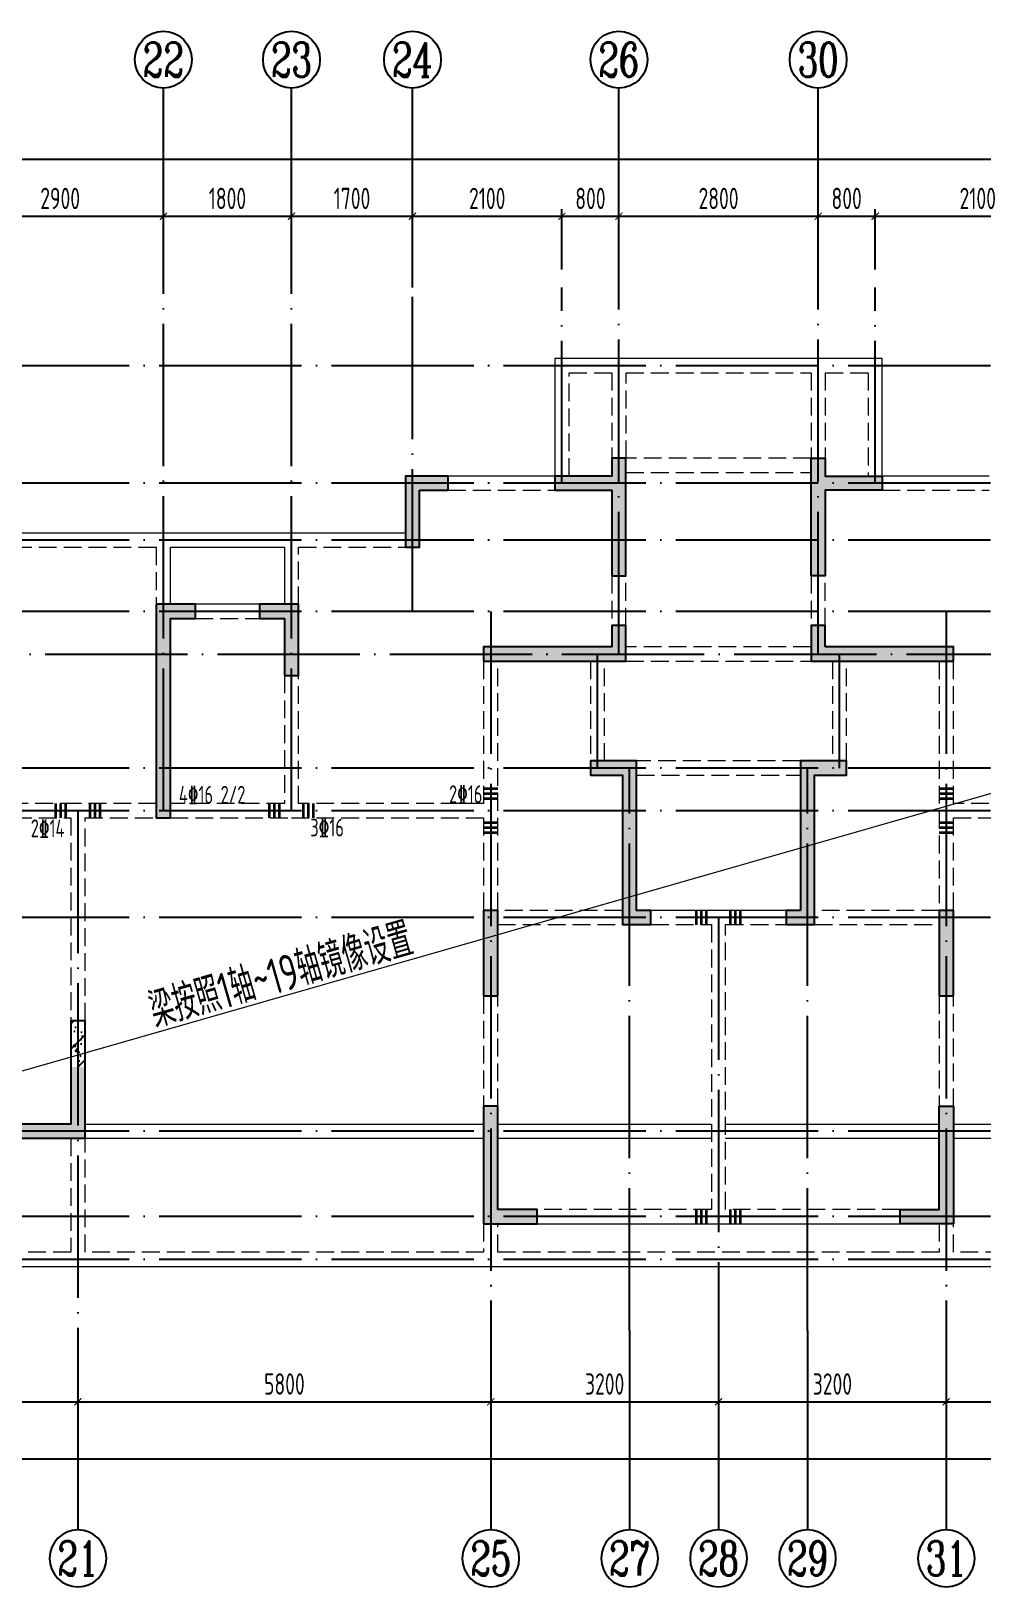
# Model space of a CAD drawing. Extents: x -668857 to 143095, y -247466 to 228182.
# Drawn here: x -69892 to -56533, y -152226 to -130376 of the extents above; entities that cross this region are included whole.
import ezdxf
from ezdxf.enums import TextEntityAlignment as Align

# ---------------------------------------------------------------- set-up
doc = ezdxf.new("R2010")
doc.units = 0
doc.header["$LTSCALE"] = 1000
doc.linetypes.add('DASH', pattern=[0.35, 0.25, -0.1])
doc.linetypes.add('DOTE', pattern=[2.42, 2, -0.2, 0.02, -0.2])
doc.layers.get('0').update_dxf_attribs({"linetype": 'CONTINUOUS'})
doc.layers.get('DEFPOINTS').update_dxf_attribs({"linetype": 'CONTINUOUS'})
for name, color, linetype in [('A-AXIS', 1, 'CONTINUOUS'), ('A-DOTE', 10, 'DOTE'), ('AXIS_NUM', 7, 'CONTINUOUS'), ('HATCH', 8, 'CONTINUOUS'), ('S-L主梁线', 4, 'DASH'), ('S-L梁编号', 6, 'CONTINUOUS'), ('S-L梁配筋', 7, 'CONTINUOUS'), ('S-Q墙填充', 252, 'CONTINUOUS'), ('S-Q墙实线', 6, 'CONTINUOUS'), ('S-Y一般标注', 3, 'CONTINUOUS')]:
    doc.layers.add(name, color=color, linetype=linetype)
doc.layers.add('梁附加箍筋', color=1, linetype='CONTINUOUS', lineweight=35)
doc.styles.add('TSSD_Axis', font='complex.shx', dxfattribs={"width": 0.7, "bigfont": 'hztxt.shx'})
doc.styles.add('TSSD_DIMENSION', font='Tssdeng.shx', dxfattribs={"width": 0.7, "bigfont": 'tssdchn.shx'})
doc.styles.add('TSSD_REIN', font='tssdeng.shx', dxfattribs={"width": 0.7, "height": 300, "bigfont": 'tssdchn.shx'})
doc.dimstyles.new('TSSD_100_100', dxfattribs={"dimtxt": 300, "dimasz": 100, "dimexe": 100, "dimexo": 250, "dimgap": 100, "dimtad": 1, "dimdec": 0, "dimzin": 0, "dimdsep": 46, "dimtxsty": 'TSSD_DIMENSION', "dimblk": 'ARCHTICK', "dimcen": 0, "dimdle": 100, "dimclrt": 7, "dimadec": 0, "dimazin": 0, "dimtfac": 1, "dimtdec": 0, "dimtix": 1, "dimtmove": 2, "dimatfit": 3, "dimldrblk": 'ARCHTICK', "dimfxl": 0, "dimtolj": 1, "dimtzin": 0, "dimarcsym": 0})

# ---------------------------------------------------------------- blocks, each defined once
blk = doc.blocks.new('ts_axno')
at = {"color": 0, "linetype": 'ByBlock', "lineweight": -2}
blk.add_circle((0, 0), 0.5, dxfattribs=at)
at = {"color": 0, "linetype": 'ByBlock', "lineweight": -2, "style": 'TSSD_Axis', "width": 0.7}
blk.add_attdef('A', text='', height=0.6, dxfattribs=at).set_placement((0, 0), align=Align.MIDDLE_CENTER)
blk = doc.blocks.new('_ArchTick')
at = {"color": 0, "linetype": 'ByBlock', "const_width": 0.15}
blk.add_lwpolyline([(-0.5, -0.5), (0.5, 0.5)], dxfattribs=at)
blk = doc.blocks.new('*D109')
at = {"layer": 'DEFPOINTS', "color": 0}
for p in [(34300, 19250), (31400, 18250), (34300, 18250)]:
    blk.add_point(p, dxfattribs=at)
at = {"layer": 'S-Y一般标注', "color": 0, "lineweight": -2}
for p, q in [((31300, 19250), (34400, 19250)), ((31400, 18500), (31400, 19350)), ((34300, 18500), (34300, 19350))]:
    blk.add_line(p, q, dxfattribs=at)
at = {"layer": 'S-Y一般标注', "color": 0, "lineweight": -2, "xscale": 100, "yscale": 100, "zscale": 100, "rotation": 180}
blk.add_blockref('_ArchTick', (31400, 19250), dxfattribs=at)
at = {"layer": 'S-Y一般标注', "color": 0, "lineweight": -2, "xscale": 100, "yscale": 100, "zscale": 100}
blk.add_blockref('_ArchTick', (34300, 19250), dxfattribs=at)
at = {"layer": 'S-Y一般标注', "color": 7, "insert": (32850, 19500), "char_height": 300, "attachment_point": 5, "style": 'TSSD_DIMENSION'}
blk.add_mtext('\\A1;2900', dxfattribs=at)
blk = doc.blocks.new('*D110')
at = {"layer": 'DEFPOINTS', "color": 0}
for p in [(36100, 19250), (34300, 18250), (36100, 18250)]:
    blk.add_point(p, dxfattribs=at)
at = {"layer": 'S-Y一般标注', "color": 0, "lineweight": -2}
for p, q in [((34200, 19250), (36200, 19250)), ((34300, 18500), (34300, 19350)), ((36100, 18500), (36100, 19350))]:
    blk.add_line(p, q, dxfattribs=at)
at = {"layer": 'S-Y一般标注', "color": 0, "lineweight": -2, "xscale": 100, "yscale": 100, "zscale": 100, "rotation": 180}
blk.add_blockref('_ArchTick', (34300, 19250), dxfattribs=at)
at = {"layer": 'S-Y一般标注', "color": 0, "lineweight": -2, "xscale": 100, "yscale": 100, "zscale": 100}
blk.add_blockref('_ArchTick', (36100, 19250), dxfattribs=at)
at = {"layer": 'S-Y一般标注', "color": 7, "insert": (35200, 19500), "char_height": 300, "attachment_point": 5, "style": 'TSSD_DIMENSION'}
blk.add_mtext('\\A1;1800', dxfattribs=at)
blk = doc.blocks.new('*D111')
at = {"layer": 'DEFPOINTS', "color": 0}
for p in [(37800, 19250), (36100, 18250), (37800, 18250)]:
    blk.add_point(p, dxfattribs=at)
at = {"layer": 'S-Y一般标注', "color": 0, "lineweight": -2}
for p, q in [((36000, 19250), (37900, 19250)), ((36100, 18500), (36100, 19350)), ((37800, 18500), (37800, 19350))]:
    blk.add_line(p, q, dxfattribs=at)
at = {"layer": 'S-Y一般标注', "color": 0, "lineweight": -2, "xscale": 100, "yscale": 100, "zscale": 100, "rotation": 180}
blk.add_blockref('_ArchTick', (36100, 19250), dxfattribs=at)
at = {"layer": 'S-Y一般标注', "color": 0, "lineweight": -2, "xscale": 100, "yscale": 100, "zscale": 100}
blk.add_blockref('_ArchTick', (37800, 19250), dxfattribs=at)
at = {"layer": 'S-Y一般标注', "color": 7, "insert": (36950, 19500), "char_height": 300, "attachment_point": 5, "style": 'TSSD_DIMENSION'}
blk.add_mtext('\\A1;1700', dxfattribs=at)
blk = doc.blocks.new('*D112')
at = {"layer": 'DEFPOINTS', "color": 0}
for p in [(40700, 19250), (39900, 18250), (40700, 18250)]:
    blk.add_point(p, dxfattribs=at)
at = {"layer": 'S-Y一般标注', "color": 0, "lineweight": -2}
for p, q in [((39800, 19250), (40800, 19250)), ((39900, 18500), (39900, 19350)), ((40700, 18500), (40700, 19350))]:
    blk.add_line(p, q, dxfattribs=at)
at = {"layer": 'S-Y一般标注', "color": 0, "lineweight": -2, "xscale": 100, "yscale": 100, "zscale": 100, "rotation": 180}
blk.add_blockref('_ArchTick', (39900, 19250), dxfattribs=at)
at = {"layer": 'S-Y一般标注', "color": 0, "lineweight": -2, "xscale": 100, "yscale": 100, "zscale": 100}
blk.add_blockref('_ArchTick', (40700, 19250), dxfattribs=at)
at = {"layer": 'S-Y一般标注', "color": 7, "insert": (40300, 19500), "char_height": 300, "attachment_point": 5, "style": 'TSSD_DIMENSION'}
blk.add_mtext('\\A1;800', dxfattribs=at)
blk = doc.blocks.new('*D113')
at = {"layer": 'DEFPOINTS', "color": 0}
for p in [(43500, 19250), (40700, 18250), (43500, 18250)]:
    blk.add_point(p, dxfattribs=at)
at = {"layer": 'S-Y一般标注', "color": 0, "lineweight": -2}
for p, q in [((40600, 19250), (43600, 19250)), ((40700, 18500), (40700, 19350)), ((43500, 18500), (43500, 19350))]:
    blk.add_line(p, q, dxfattribs=at)
at = {"layer": 'S-Y一般标注', "color": 0, "lineweight": -2, "xscale": 100, "yscale": 100, "zscale": 100, "rotation": 180}
blk.add_blockref('_ArchTick', (40700, 19250), dxfattribs=at)
at = {"layer": 'S-Y一般标注', "color": 0, "lineweight": -2, "xscale": 100, "yscale": 100, "zscale": 100}
blk.add_blockref('_ArchTick', (43500, 19250), dxfattribs=at)
at = {"layer": 'S-Y一般标注', "color": 7, "insert": (42100, 19500), "char_height": 300, "attachment_point": 5, "style": 'TSSD_DIMENSION'}
blk.add_mtext('\\A1;2800', dxfattribs=at)
blk = doc.blocks.new('*D114')
at = {"layer": 'DEFPOINTS', "color": 0}
for p in [(46400, 19250), (44300, 18250), (46400, 18250)]:
    blk.add_point(p, dxfattribs=at)
at = {"layer": 'S-Y一般标注', "color": 0, "lineweight": -2}
for p, q in [((44200, 19250), (46500, 19250)), ((44300, 18500), (44300, 19350)), ((46400, 18500), (46400, 19350))]:
    blk.add_line(p, q, dxfattribs=at)
at = {"layer": 'S-Y一般标注', "color": 0, "lineweight": -2, "xscale": 100, "yscale": 100, "zscale": 100, "rotation": 180}
blk.add_blockref('_ArchTick', (44300, 19250), dxfattribs=at)
at = {"layer": 'S-Y一般标注', "color": 0, "lineweight": -2, "xscale": 100, "yscale": 100, "zscale": 100}
blk.add_blockref('_ArchTick', (46400, 19250), dxfattribs=at)
at = {"layer": 'S-Y一般标注', "color": 7, "insert": (45742, 19500), "char_height": 300, "attachment_point": 5, "style": 'TSSD_DIMENSION'}
blk.add_mtext('\\A1;2100', dxfattribs=at)
blk = doc.blocks.new('*D119')
at = {"layer": 'DEFPOINTS', "color": 0}
for p in [(54600, 20050), (4600, 18250), (54600, 18250)]:
    blk.add_point(p, dxfattribs=at)
at = {"layer": 'S-Y一般标注', "color": 0, "lineweight": -2}
for p, q in [((4600, 18500), (4600, 20150)), ((54600, 18500), (54600, 20150)), ((4500, 20050), (54700, 20050))]:
    blk.add_line(p, q, dxfattribs=at)
at = {"layer": 'S-Y一般标注', "color": 0, "lineweight": -2, "xscale": 100, "yscale": 100, "zscale": 100, "rotation": 180}
blk.add_blockref('_ArchTick', (4600, 20050), dxfattribs=at)
at = {"layer": 'S-Y一般标注', "color": 0, "lineweight": -2, "xscale": 100, "yscale": 100, "zscale": 100}
blk.add_blockref('_ArchTick', (54600, 20050), dxfattribs=at)
at = {"layer": 'S-Y一般标注', "color": 7, "insert": (29600, 20300), "char_height": 300, "attachment_point": 5, "style": 'TSSD_DIMENSION'}
blk.add_mtext('\\A1;50000', dxfattribs=at)
blk = doc.blocks.new('*D132')
at = {"layer": 'DEFPOINTS', "color": 0}
for p in [(39900, 19250), (37800, 18250), (39900, 18250)]:
    blk.add_point(p, dxfattribs=at)
at = {"layer": 'S-Y一般标注', "color": 0, "lineweight": -2}
for p, q in [((37700, 19250), (40000, 19250)), ((37800, 18500), (37800, 19350)), ((39900, 18500), (39900, 19350))]:
    blk.add_line(p, q, dxfattribs=at)
at = {"layer": 'S-Y一般标注', "color": 0, "lineweight": -2, "xscale": 100, "yscale": 100, "zscale": 100, "rotation": 180}
blk.add_blockref('_ArchTick', (37800, 19250), dxfattribs=at)
at = {"layer": 'S-Y一般标注', "color": 0, "lineweight": -2, "xscale": 100, "yscale": 100, "zscale": 100}
blk.add_blockref('_ArchTick', (39900, 19250), dxfattribs=at)
at = {"layer": 'S-Y一般标注', "color": 7, "insert": (38850, 19500), "char_height": 300, "attachment_point": 5, "style": 'TSSD_DIMENSION'}
blk.add_mtext('\\A1;2100', dxfattribs=at)
blk = doc.blocks.new('*D133')
at = {"layer": 'DEFPOINTS', "color": 0}
for p in [(44300, 19250), (43500, 18250), (44300, 18250)]:
    blk.add_point(p, dxfattribs=at)
at = {"layer": 'S-Y一般标注', "color": 0, "lineweight": -2}
for p, q in [((43400, 19250), (44400, 19250)), ((43500, 18500), (43500, 19350)), ((44300, 18500), (44300, 19350))]:
    blk.add_line(p, q, dxfattribs=at)
at = {"layer": 'S-Y一般标注', "color": 0, "lineweight": -2, "xscale": 100, "yscale": 100, "zscale": 100, "rotation": 180}
blk.add_blockref('_ArchTick', (43500, 19250), dxfattribs=at)
at = {"layer": 'S-Y一般标注', "color": 0, "lineweight": -2, "xscale": 100, "yscale": 100, "zscale": 100}
blk.add_blockref('_ArchTick', (44300, 19250), dxfattribs=at)
at = {"layer": 'S-Y一般标注', "color": 7, "insert": (43900, 19500), "char_height": 300, "attachment_point": 5, "style": 'TSSD_DIMENSION'}
blk.add_mtext('\\A1;800', dxfattribs=at)
blk = doc.blocks.new('*D138')
at = {"layer": 'DEFPOINTS', "color": 0}
for p in [(33100, 3600), (38900, 3600), (38900, 2600)]:
    blk.add_point(p, dxfattribs=at)
at = {"layer": 'S-Y一般标注', "color": 0, "lineweight": -2}
for p, q in [((33100, 3350), (33100, 2500)), ((38900, 3350), (38900, 2500)), ((33000, 2600), (39000, 2600))]:
    blk.add_line(p, q, dxfattribs=at)
at = {"layer": 'S-Y一般标注', "color": 0, "lineweight": -2, "xscale": 100, "yscale": 100, "zscale": 100, "rotation": 180}
blk.add_blockref('_ArchTick', (33100, 2600), dxfattribs=at)
at = {"layer": 'S-Y一般标注', "color": 0, "lineweight": -2, "xscale": 100, "yscale": 100, "zscale": 100}
blk.add_blockref('_ArchTick', (38900, 2600), dxfattribs=at)
at = {"layer": 'S-Y一般标注', "color": 7, "insert": (36000, 2850), "char_height": 300, "attachment_point": 5, "style": 'TSSD_DIMENSION'}
blk.add_mtext('\\A1;5800', dxfattribs=at)
blk = doc.blocks.new('*D139')
at = {"layer": 'DEFPOINTS', "color": 0}
for p in [(42100, 3600), (45300, 3600), (45300, 2600)]:
    blk.add_point(p, dxfattribs=at)
at = {"layer": 'S-Y一般标注', "color": 0, "lineweight": -2}
for p, q in [((42100, 3350), (42100, 2500)), ((45300, 3350), (45300, 2500)), ((42000, 2600), (45400, 2600))]:
    blk.add_line(p, q, dxfattribs=at)
at = {"layer": 'S-Y一般标注', "color": 0, "lineweight": -2, "xscale": 100, "yscale": 100, "zscale": 100, "rotation": 180}
blk.add_blockref('_ArchTick', (42100, 2600), dxfattribs=at)
at = {"layer": 'S-Y一般标注', "color": 0, "lineweight": -2, "xscale": 100, "yscale": 100, "zscale": 100}
blk.add_blockref('_ArchTick', (45300, 2600), dxfattribs=at)
at = {"layer": 'S-Y一般标注', "color": 7, "insert": (43700, 2850), "char_height": 300, "attachment_point": 5, "style": 'TSSD_DIMENSION'}
blk.add_mtext('\\A1;3200', dxfattribs=at)
blk = doc.blocks.new('*D140')
at = {"layer": 'DEFPOINTS', "color": 0}
for p in [(45300, 3600), (51100, 3600), (51100, 2600)]:
    blk.add_point(p, dxfattribs=at)
at = {"layer": 'S-Y一般标注', "color": 0, "lineweight": -2}
for p, q in [((45300, 3350), (45300, 2500)), ((51100, 3350), (51100, 2500)), ((45200, 2600), (51200, 2600))]:
    blk.add_line(p, q, dxfattribs=at)
at = {"layer": 'S-Y一般标注', "color": 0, "lineweight": -2, "xscale": 100, "yscale": 100, "zscale": 100, "rotation": 180}
blk.add_blockref('_ArchTick', (45300, 2600), dxfattribs=at)
at = {"layer": 'S-Y一般标注', "color": 0, "lineweight": -2, "xscale": 100, "yscale": 100, "zscale": 100}
blk.add_blockref('_ArchTick', (51100, 2600), dxfattribs=at)
at = {"layer": 'S-Y一般标注', "color": 7, "insert": (48200, 2850), "char_height": 300, "attachment_point": 5, "style": 'TSSD_DIMENSION'}
blk.add_mtext('\\A1;5800', dxfattribs=at)
blk = doc.blocks.new('*D142')
at = {"layer": 'DEFPOINTS', "color": 0}
for p in [(4600, 3600), (54600, 3600), (54600, 1800)]:
    blk.add_point(p, dxfattribs=at)
at = {"layer": 'S-Y一般标注', "color": 0, "lineweight": -2}
for p, q in [((4600, 3350), (4600, 1700)), ((54600, 3350), (54600, 1700)), ((4500, 1800), (54700, 1800))]:
    blk.add_line(p, q, dxfattribs=at)
at = {"layer": 'S-Y一般标注', "color": 0, "lineweight": -2, "xscale": 100, "yscale": 100, "zscale": 100, "rotation": 180}
blk.add_blockref('_ArchTick', (4600, 1800), dxfattribs=at)
at = {"layer": 'S-Y一般标注', "color": 0, "lineweight": -2, "xscale": 100, "yscale": 100, "zscale": 100}
blk.add_blockref('_ArchTick', (54600, 1800), dxfattribs=at)
at = {"layer": 'S-Y一般标注', "color": 7, "insert": (29600, 2050), "char_height": 300, "attachment_point": 5, "style": 'TSSD_DIMENSION'}
blk.add_mtext('\\A1;50000', dxfattribs=at)
blk = doc.blocks.new('*D145')
at = {"layer": 'DEFPOINTS', "color": 0}
for p in [(29600, 3600), (33100, 3600), (33100, 2600)]:
    blk.add_point(p, dxfattribs=at)
at = {"layer": 'S-Y一般标注', "color": 0, "lineweight": -2}
for p, q in [((29600, 3350), (29600, 2500)), ((33100, 3350), (33100, 2500)), ((29500, 2600), (33200, 2600))]:
    blk.add_line(p, q, dxfattribs=at)
at = {"layer": 'S-Y一般标注', "color": 0, "lineweight": -2, "xscale": 100, "yscale": 100, "zscale": 100, "rotation": 180}
blk.add_blockref('_ArchTick', (29600, 2600), dxfattribs=at)
at = {"layer": 'S-Y一般标注', "color": 0, "lineweight": -2, "xscale": 100, "yscale": 100, "zscale": 100}
blk.add_blockref('_ArchTick', (33100, 2600), dxfattribs=at)
at = {"layer": 'S-Y一般标注', "color": 7, "insert": (31350, 2850), "char_height": 300, "attachment_point": 5, "style": 'TSSD_DIMENSION'}
blk.add_mtext('\\A1;3500', dxfattribs=at)
blk = doc.blocks.new('*D146')
at = {"layer": 'DEFPOINTS', "color": 0}
for p in [(38900, 3600), (42100, 3600), (42100, 2600)]:
    blk.add_point(p, dxfattribs=at)
at = {"layer": 'S-Y一般标注', "color": 0, "lineweight": -2}
for p, q in [((38900, 3350), (38900, 2500)), ((42100, 3350), (42100, 2500)), ((38800, 2600), (42200, 2600))]:
    blk.add_line(p, q, dxfattribs=at)
at = {"layer": 'S-Y一般标注', "color": 0, "lineweight": -2, "xscale": 100, "yscale": 100, "zscale": 100, "rotation": 180}
blk.add_blockref('_ArchTick', (38900, 2600), dxfattribs=at)
at = {"layer": 'S-Y一般标注', "color": 0, "lineweight": -2, "xscale": 100, "yscale": 100, "zscale": 100}
blk.add_blockref('_ArchTick', (42100, 2600), dxfattribs=at)
at = {"layer": 'S-Y一般标注', "color": 7, "insert": (40500, 2850), "char_height": 300, "attachment_point": 5, "style": 'TSSD_DIMENSION'}
blk.add_mtext('\\A1;3200', dxfattribs=at)
blk = doc.blocks.new('20210808.03393248')
at = {"layer": 'HATCH'}
h = blk.add_hatch(dxfattribs=at)
h.set_pattern_fill('ARMORED', color=252, scale=50, style=0)
h.set_pattern_definition([(50, (-17999.95, 0.001), (358.6301, -31.37607), [37.5, -412.5]), (355, (-17999.95, 0.001), (-69.3757, 376.0961), [30, -330]), (100.4514, (-17970.07, -2.6), (289.2547, 344.7198), [31.8701, -350.57106]), (46.1842, (-17999.95, 100), (533.6205, -82.7595), [56.25, -618.75]), (96.6356, (-17955.5, 93.1), (467.3314, 487.059), [47.8051, -525.8565]), (351.1842, (-17999.95, 100), (467.331, 487.0593), [45, -495]), (21, (-17949.95, 75), (298.4535, -201.30945), [37.5, -412.5]), (326, (-17949.95, 75), (121.6577, 362.575), [30, -330]), (71.4514, (-17925.1, 58.23), (420.1113, 161.26525), [31.8701, -350.57106]), (37.5, (-17999.95, 0.001), (6.07993, 166.44693), [0, -326, 0, -335, 0, -331.25]), (7.5, (-17999.95, 0.001), (131.53477, 197.20586), [0, -191, 0, -318.5, 0, -126.25]), (327.5, (-18111.45, 0.001), (266.91122, -11.27744), [0, -125, 0, -390, 0, -517.5]), (317.5, (-18161.45, 0.001), (291.5931, 50.0525), [0, -162.5, 0, -259, 0, -367.5]), (45, (-17999.95, 0.001), (-176.7767, 176.7767), [])])
h.paths.add_polyline_path([(102660, -101270), (102460, -101270), (102460, -101920), (102660, -101920)])
at = {"layer": 'S-Q墙填充'}
h = blk.add_hatch(color=252, dxfattribs=at)
h.dxf.hatch_style = 1
h.paths.add_polyline_path([(110260, -93720), (110260, -93370), (110060, -93370), (110060, -93620), (109261, -93620), (109261, -93820), (110060, -93820), (110060, -95020), (110260, -95020)])
h = blk.add_hatch(color=252, dxfattribs=at)
h.dxf.hatch_style = 1
h.paths.add_polyline_path([(112860, -93720), (112860, -93370), (113060, -93370), (113060, -93620), (113861, -93620), (113861, -93820), (113060, -93820), (113060, -95020), (112860, -95020)])
h = blk.add_hatch(color=252, dxfattribs=at)
h.dxf.hatch_style = 1
h.paths.add_polyline_path([(107360, -93820), (107760, -93820), (107760, -93620), (107160, -93620), (107160, -94620), (107360, -94620)])
h = blk.add_hatch(color=252, dxfattribs=at)
h.dxf.hatch_style = 1
h.paths.add_polyline_path([(103660, -95420), (103660, -98420), (103860, -98420), (103860, -95620), (104210, -95620), (104210, -95420)])
h = blk.add_hatch(color=252, dxfattribs=at)
h.dxf.hatch_style = 1
h.paths.add_polyline_path([(105111, -95620), (105460, -95620), (105460, -96420), (105660, -96420), (105660, -95420), (105111, -95420)])
h = blk.add_hatch(color=252, dxfattribs=at)
h.dxf.hatch_style = 1
h.paths.add_polyline_path([(108260, -96220), (109860, -96220), (110260, -96220), (110260, -95720), (110060, -95720), (110060, -96020), (109860, -96020), (108260, -96020)])
h = blk.add_hatch(color=252, dxfattribs=at)
h.dxf.hatch_style = 1
h.paths.add_polyline_path([(113060, -96020), (113060, -95720), (112860, -95720), (112860, -96220), (113260, -96220), (114860, -96220), (114860, -96020), (113260, -96020)])
h = blk.add_hatch(color=252, dxfattribs=at)
h.dxf.hatch_style = 1
h.paths.add_polyline_path([(110410, -97620), (109760, -97620), (109760, -97820), (110210, -97820), (110210, -99920), (110610, -99920), (110610, -99720), (110410, -99720)])
h = blk.add_hatch(color=252, dxfattribs=at)
h.dxf.hatch_style = 1
h.paths.add_polyline_path([(112710, -99720), (112510, -99720), (112510, -99920), (112910, -99920), (112910, -97820), (113360, -97820), (113360, -97620), (112710, -97620)])
h = blk.add_hatch(color=252, dxfattribs=at)
h.dxf.hatch_style = 1
h.paths.add_polyline_path([(108460, -100920), (108460, -99720), (108260, -99720), (108260, -100920)])
h = blk.add_hatch(color=252, dxfattribs=at)
h.dxf.hatch_style = 1
h.paths.add_polyline_path([(114860, -100920), (114860, -99720), (114660, -99720), (114660, -100920)])
h = blk.add_hatch(color=252, dxfattribs=at)
h.dxf.hatch_style = 1
h.paths.add_polyline_path([(101760, -102720), (101660, -102720), (101660, -102920), (101760, -102920), (102660, -102920), (102660, -101920), (102460, -101920), (102460, -102720)])
h = blk.add_hatch(color=252, dxfattribs=at)
h.dxf.hatch_style = 1
h.paths.add_polyline_path([(108260, -104120), (109010, -104120), (109010, -103920), (108460, -103920), (108460, -102470), (108260, -102470)])
h = blk.add_hatch(color=252, dxfattribs=at)
h.dxf.hatch_style = 1
h.paths.add_polyline_path([(114860, -104120), (114110, -104120), (114110, -103920), (114660, -103920), (114660, -102820), (114660, -102470), (114860, -102470), (114860, -102820)])
at = {"layer": 'S-L主梁线', "linetype": 'ByBlock', "lineweight": 18}
for p, q in [((109261, -91970), (109261, -93620)), ((110161, -91970), (109261, -91970)), ((112960, -91970), (110161, -91970)), ((113861, -91970), (112960, -91970)), ((113861, -93620), (113861, -91970)), ((109261, -93620), (107760, -93620)), ((115361, -93620), (113861, -93620)), ((103760, -94420), (100760, -94420)), ((105560, -94420), (103760, -94420)), ((107160, -94420), (105560, -94420)), ((103860, -94620), (105460, -94620)), ((103860, -95420), (103860, -94620)), ((105460, -94620), (105460, -95420)), ((105111, -95420), (104210, -95420)), ((111560, -99720), (110610, -99720)), ((112510, -99720), (111560, -99720)), ((102660, -102720), (108260, -102720)), ((108460, -102720), (111460, -102720)), ((111660, -102720), (114660, -102720)), ((114860, -102720), (120460, -102720)), ((102660, -102920), (108260, -102920)), ((108460, -102920), (111460, -102920)), ((111660, -102920), (114660, -102920)), ((114860, -102920), (120460, -102920)), ((109010, -104120), (111560, -104120)), ((111560, -104120), (114110, -104120)), ((101660, -104720), (102560, -104720)), ((102560, -104720), (120560, -104720))]:
    blk.add_line(p, q, dxfattribs=at)
at = {"layer": 'S-L主梁线', "linetype": 'DASH', "lineweight": 18}
for p, q in [((109461, -93620), (109461, -92170)), ((109461, -92170), (110061, -92170)), ((110061, -92170), (110061, -93370)), ((110261, -92170), (112860, -92170)), ((110261, -93370), (110261, -92170)), ((112860, -92170), (112860, -93370)), ((113060, -92170), (113661, -92170)), ((113060, -92170), (113060, -93370)), ((113661, -92170), (113661, -93620)), ((112860, -93370), (110261, -93370)), ((110261, -93570), (112860, -93570)), ((107760, -93820), (109261, -93820)), ((113861, -93820), (115361, -93820)), ((100960, -94620), (103660, -94620)), ((103660, -94620), (103660, -95420)), ((105660, -94620), (107160, -94620)), ((105660, -95420), (105660, -94620)), ((110060, -95020), (110060, -95720)), ((110260, -95720), (110260, -95020)), ((112860, -95020), (112860, -95720)), ((113060, -95720), (113060, -95020)), ((104210, -95620), (105111, -95620)), ((112860, -96020), (110260, -96020)), ((108260, -96220), (108260, -98220)), ((108460, -98320), (108460, -96220)), ((109760, -96220), (109760, -97620)), ((109960, -97620), (109960, -96220)), ((110260, -96220), (112860, -96220)), ((113160, -96220), (113160, -97620)), ((113360, -97620), (113360, -96220)), ((114660, -96220), (114660, -98320)), ((114860, -98220), (114860, -96220)), ((105460, -96420), (105460, -98220)), ((105660, -98220), (105660, -96420)), ((112710, -97620), (110410, -97620)), ((110410, -97820), (112710, -97820)), ((102560, -98220), (100960, -98220)), ((103660, -98220), (102560, -98220)), ((105460, -98220), (103860, -98220)), ((108260, -98220), (105660, -98220)), ((108460, -99720), (108460, -98320)), ((114660, -98320), (114660, -99720)), ((117460, -98220), (114860, -98220)), ((100960, -98420), (102460, -98420)), ((102460, -98420), (102460, -101270)), ((102660, -98420), (103660, -98420)), ((102660, -101270), (102660, -98420)), ((103860, -98420), (105560, -98420)), ((105560, -98420), (108260, -98420)), ((108260, -98420), (108260, -99720)), ((114860, -98420), (117560, -98420)), ((114860, -99720), (114860, -98420)), ((110210, -99720), (108460, -99720)), ((114660, -99720), (112910, -99720)), ((108460, -99920), (110210, -99920)), ((110610, -99920), (111460, -99920)), ((111460, -99920), (111460, -103920)), ((111660, -103920), (111660, -99920)), ((111660, -99920), (112510, -99920)), ((112910, -99920), (114660, -99920)), ((108260, -100920), (108260, -102470)), ((108460, -102470), (108460, -100920)), ((114660, -100920), (114660, -102470)), ((114860, -102470), (114860, -100920)), ((102460, -102920), (102460, -104520)), ((102660, -104520), (102660, -102920)), ((111460, -103920), (109010, -103920)), ((114110, -103920), (111660, -103920)), ((108260, -104120), (108260, -104520)), ((108460, -104520), (108460, -104120)), ((114660, -104120), (114660, -104520)), ((114860, -104520), (114860, -104120)), ((102460, -104520), (101860, -104520)), ((108260, -104520), (102660, -104520)), ((114660, -104520), (108460, -104520)), ((120460, -104520), (114860, -104520))]:
    blk.add_line(p, q, dxfattribs=at)
at = {"layer": 'S-Q墙实线'}
for points in [[(110260, -93720), (110260, -93370), (110060, -93370), (110060, -93620), (109261, -93620), (109261, -93820), (110060, -93820), (110060, -95020), (110260, -95020), (110260, -93720)], [(112860, -93720), (112860, -93370), (113060, -93370), (113060, -93620), (113861, -93620), (113861, -93820), (113060, -93820), (113060, -95020), (112860, -95020), (112860, -93720)]]:
    blk.add_lwpolyline(points, dxfattribs=at)
for points in [[(107360, -93820), (107760, -93820), (107760, -93620), (107160, -93620), (107160, -94620), (107360, -94620)], [(103660, -95420), (103660, -98420), (103860, -98420), (103860, -95620), (104210, -95620), (104210, -95420)], [(105111, -95620), (105460, -95620), (105460, -96420), (105660, -96420), (105660, -95420), (105111, -95420)], [(108260, -96220), (109860, -96220), (110260, -96220), (110260, -95720), (110060, -95720), (110060, -96020), (109860, -96020), (108260, -96020)], [(113060, -96020), (113060, -95720), (112860, -95720), (112860, -96220), (113260, -96220), (114860, -96220), (114860, -96020), (113260, -96020)], [(110410, -97620), (109760, -97620), (109760, -97820), (110210, -97820), (110210, -99920), (110610, -99920), (110610, -99720), (110410, -99720)], [(112710, -99720), (112510, -99720), (112510, -99920), (112910, -99920), (112910, -97820), (113360, -97820), (113360, -97620), (112710, -97620)], [(108460, -100920), (108460, -99720), (108260, -99720), (108260, -100920)], [(114860, -100920), (114860, -99720), (114660, -99720), (114660, -100920)], [(101760, -102720), (101660, -102720), (101660, -102920), (101760, -102920), (102660, -102920), (102660, -101270), (102460, -101270), (102460, -102720)], [(108260, -104120), (109010, -104120), (109010, -103920), (108460, -103920), (108460, -102470), (108260, -102470)], [(114860, -104120), (114110, -104120), (114110, -103920), (114660, -103920), (114660, -102820), (114660, -102470), (114860, -102470), (114860, -102820)]]:
    blk.add_lwpolyline(points, close=True, dxfattribs=at)
blk = doc.blocks.new('20210726.16395156')
at = {"layer": 'A-AXIS'}
for p, q in [((34300, 18249.9), (34300, 21049.9)), ((36100, 18249.9), (36100, 21049.9)), ((37800, 18249.9), (37800, 21049.9)), ((40700, 18249.9), (40700, 21049.9)), ((43500, 18249.9), (43500, 21049.9)), ((33100, 3600), (33100, 800)), ((38900, 3600.1), (38900, 800.1)), ((40850, 3600.2), (40850, 800.2)), ((42100, 3600), (42100, 800)), ((43350, 3600.3), (43350, 800.3)), ((45300, 3600), (45300, 800))]:
    blk.add_line(p, q, dxfattribs=at)
at = {"layer": 'A-DOTE'}
for p, q in [((34300, 10900), (34300, 18249.9)), ((36100, 10900), (36100, 18249.9)), ((37800, 13700), (37800, 18249.9)), ((39900, 15500), (39900, 18249.9)), ((40700, 13100.3), (40700, 18249.9)), ((43500, 13100.3), (43500, 18249.9)), ((44300, 15500), (44300, 18249.9)), ((55600, 17150), (3600, 17150)), ((55600, 15500), (3600, 15500)), ((55600, 14700), (3600, 14700)), ((55600, 13700), (3600, 13700)), ((38900.2, 13700), (38900, 3600)), ((45299.8, 13700), (45300, 3600)), ((3600, 13100.3), (55600, 13100.3)), ((40400, 11500), (40400, 13100)), ((43800, 11500), (43800, 13100)), ((55600, 11500), (3600, 11500)), ((40850, 3600.2), (40850, 11500)), ((43350, 3600.2), (43350, 11500)), ((55600, 10900), (3600, 10900)), ((33100, 10900), (33100, 3600)), ((55600, 9400), (3600, 9400)), ((42100, 9400), (42100, 3600)), ((55600, 6400), (3600, 6400)), ((55600, 5200), (3600, 5200)), ((55600, 4600), (3600, 4600))]:
    blk.add_line(p, q, dxfattribs=at)
at = {"layer": 'A-AXIS'}
ref = blk.add_blockref('ts_axno', (34300, 21449.9), dxfattribs=dict(at, xscale=800, yscale=800, zscale=800))
ref.add_attrib('14', '22', dxfattribs={"layer": 'AXIS_NUM', "height": 480, "style": 'TSSD_Axis', "width": 0.7}).set_placement((34300, 21449.9), align=Align.MIDDLE_CENTER)
ref = blk.add_blockref('ts_axno', (36100, 21449.9), dxfattribs=dict(at, xscale=800, yscale=800, zscale=800))
ref.add_attrib('15', '23', dxfattribs={"layer": 'AXIS_NUM', "height": 480, "style": 'TSSD_Axis', "width": 0.7}).set_placement((36100, 21449.9), align=Align.MIDDLE_CENTER)
ref = blk.add_blockref('ts_axno', (37800, 21449.9), dxfattribs=dict(at, xscale=800, yscale=800, zscale=800))
ref.add_attrib('16', '24', dxfattribs={"layer": 'AXIS_NUM', "height": 480, "style": 'TSSD_Axis', "width": 0.7}).set_placement((37800, 21449.9), align=Align.MIDDLE_CENTER)
ref = blk.add_blockref('ts_axno', (40700, 21449.9), dxfattribs=dict(at, xscale=800, yscale=800, zscale=800))
ref.add_attrib('17', '26', dxfattribs={"layer": 'AXIS_NUM', "height": 480, "style": 'TSSD_Axis', "width": 0.7}).set_placement((40700, 21449.9), align=Align.MIDDLE_CENTER)
ref = blk.add_blockref('ts_axno', (43500, 21449.9), dxfattribs=dict(at, xscale=800, yscale=800, zscale=800))
ref.add_attrib('18', '30', dxfattribs={"layer": 'AXIS_NUM', "height": 480, "style": 'TSSD_Axis', "width": 0.7}).set_placement((43500, 21449.9), align=Align.MIDDLE_CENTER)
ref = blk.add_blockref('ts_axno', (33100, 400), dxfattribs=dict(at, xscale=-800, yscale=800, zscale=800, rotation=180))
ref.add_attrib('13', '21', dxfattribs={"layer": 'AXIS_NUM', "height": 480, "style": 'TSSD_Axis', "width": 0.7}).set_placement((33100, 400), align=Align.MIDDLE_CENTER)
ref = blk.add_blockref('ts_axno', (38900, 400.1), dxfattribs=dict(at, xscale=-800, yscale=800, zscale=800, rotation=180))
ref.add_attrib('17', '25', dxfattribs={"layer": 'AXIS_NUM', "height": 480, "style": 'TSSD_Axis', "width": 0.7}).set_placement((38900, 400.1), align=Align.MIDDLE_CENTER)
ref = blk.add_blockref('ts_axno', (40850, 400.2), dxfattribs=dict(at, xscale=-800, yscale=800, zscale=800, rotation=180))
ref.add_attrib('5', '27', dxfattribs={"layer": 'AXIS_NUM', "height": 480, "style": 'TSSD_Axis', "width": 0.7}).set_placement((40850, 400.2), align=Align.MIDDLE_CENTER)
ref = blk.add_blockref('ts_axno', (42100, 400), dxfattribs=dict(at, xscale=-800, yscale=800, zscale=800, rotation=180))
ref.add_attrib('19', '28', dxfattribs={"layer": 'AXIS_NUM', "height": 480, "style": 'TSSD_Axis', "width": 0.7}).set_placement((42100, 400), align=Align.MIDDLE_CENTER)
ref = blk.add_blockref('ts_axno', (43350, 400.3), dxfattribs=dict(at, xscale=-800, yscale=800, zscale=800, rotation=180))
ref.add_attrib('5', '29', dxfattribs={"layer": 'AXIS_NUM', "height": 480, "style": 'TSSD_Axis', "width": 0.7}).set_placement((43350, 400.3), align=Align.MIDDLE_CENTER)
ref = blk.add_blockref('ts_axno', (45300, 400), dxfattribs=dict(at, xscale=-800, yscale=800, zscale=800, rotation=180))
ref.add_attrib('19', '31', dxfattribs={"layer": 'AXIS_NUM', "height": 480, "style": 'TSSD_Axis', "width": 0.7}).set_placement((45300, 400), align=Align.MIDDLE_CENTER)
at = {"layer": 'S-Y一般标注'}
for base, p1, p2, picture, middle in [((54600, 20049.9), (4600, 18249.9), (54600, 18249.9), '*D119', (29600, 20299.9)), ((34300, 19249.9), (31400, 18249.9), (34300, 18249.9), '*D109', (32850, 19499.9)), ((36100, 19249.9), (34300, 18249.9), (36100, 18249.9), '*D110', (35200, 19499.9)), ((37800, 19249.9), (36100, 18249.9), (37800, 18249.9), '*D111', (36950, 19499.9)), ((39900, 19249.9), (37800, 18249.9), (39900, 18249.9), '*D132', (38850, 19499.9)), ((40700, 19249.9), (39900, 18249.9), (40700, 18249.9), '*D112', (40300, 19499.9)), ((43500, 19249.9), (40700, 18249.9), (43500, 18249.9), '*D113', (42100, 19499.9)), ((44300, 19249.9), (43500, 18249.9), (44300, 18249.9), '*D133', (43900, 19499.9)), ((54600, 1800), (4600, 3600), (54600, 3600), '*D142', (29600, 2050)), ((33100, 2600), (29600, 3600), (33100, 3600), '*D145', (31350, 2850)), ((38900, 2600.1), (33100, 3600), (38900, 3600.1), '*D138', (36000, 2850.1)), ((42100, 2600.1), (38900, 3600.1), (42100, 3600.1), '*D146', (40500, 2850.1)), ((45300, 2600.1), (42100, 3600.1), (45300, 3600.1), '*D139', (43700, 2850.1)), ((51100, 2600), (45300, 3600), (51100, 3600), '*D140', (48200, 2850))]:
    dim = blk.add_linear_dim(base=base, p1=p1, p2=p2, dimstyle='TSSD_100_100', dxfattribs=at)
    dim.commit()
    dim.dimension.update_dxf_attribs({"geometry": picture, "text_midpoint": middle})
dim = blk.add_linear_dim(base=(46400, 19249.9), p1=(44300, 18249.9), p2=(46400, 18249.9), dimstyle='TSSD_100_100', dxfattribs=at)
dim.commit()
dim.dimension.update_dxf_attribs({"geometry": '*D114', "text_midpoint": (45741.9, 19499.9), "dimtype": 160})

msp = doc.modelspace()

# ---------------------------------------------------------------- linework, layer by layer
at = {"layer": 'S-L梁编号', "lineweight": 18}
msp.add_lwpolyline([(-72633.1, -145725.54), (-47833.09, -138625.54)], dxfattribs=at)
at = {"layer": '梁附加箍筋', "lineweight": 35}
for p, q in [((-63333.08, -141015.54), (-63533.08, -141015.54)), ((-63333.08, -141085.54), (-63533.08, -141085.54)), ((-56933.1, -141015.54), (-57133.1, -141015.54)), ((-56933.1, -141085.54), (-57133.1, -141085.54)), ((-69543.08, -141425.54), (-69543.08, -141225.54)), ((-69473.08, -141425.54), (-69473.08, -141225.54)), ((-69403.08, -141425.54), (-69403.08, -141225.54)), ((-69063.08, -141425.54), (-69063.08, -141225.54)), ((-68993.08, -141425.54), (-68993.08, -141225.54)), ((-68923.08, -141425.54), (-68923.08, -141225.54)), ((-66543.09, -141425.54), (-66543.09, -141225.54)), ((-66473.09, -141425.54), (-66473.09, -141225.54)), ((-66403.09, -141425.54), (-66403.09, -141225.54)), ((-66063.09, -141425.54), (-66063.09, -141225.54)), ((-65993.09, -141425.54), (-65993.09, -141225.54)), ((-65923.09, -141425.54), (-65923.09, -141225.54)), ((-63333.08, -141155.54), (-63533.08, -141155.54)), ((-56933.1, -141155.54), (-57133.1, -141155.54)), ((-63333.08, -141495.54), (-63533.08, -141495.54)), ((-63333.08, -141565.54), (-63533.08, -141565.54)), ((-56933.1, -141495.54), (-57133.1, -141495.54)), ((-56933.1, -141565.54), (-57133.1, -141565.54)), ((-63333.08, -141635.54), (-63533.08, -141635.54)), ((-56933.1, -141635.54), (-57133.1, -141635.54)), ((-60543.1, -142925.54), (-60543.1, -142725.54)), ((-60473.1, -142925.54), (-60473.1, -142725.54)), ((-60403.1, -142925.54), (-60403.1, -142725.54)), ((-60063.1, -142925.54), (-60063.1, -142725.54)), ((-59993.1, -142925.54), (-59993.1, -142725.54)), ((-59923.1, -142925.54), (-59923.1, -142725.54)), ((-60543.1, -147125.55), (-60543.1, -146925.55)), ((-60473.1, -147125.55), (-60473.1, -146925.55)), ((-60403.1, -147125.55), (-60403.1, -146925.55)), ((-60063.1, -147125.55), (-60063.1, -146925.55)), ((-59993.1, -147125.55), (-59993.1, -146925.55)), ((-59923.1, -147125.55), (-59923.1, -146925.55))]:
    msp.add_line(p, q, dxfattribs=at)

# ---------------------------------------------------------------- block references
at = {"layer": 'A-DOTE'}
msp.add_blockref('20210726.16395156', (-102333.09, -152225.59), dxfattribs=at)
at = {"layer": 'S-Q墙填充'}
msp.add_blockref('20210808.03393248', (-171793.54, -43005.08), dxfattribs=at)

# ---------------------------------------------------------------- texts
at = {"layer": 'S-L梁编号', "lineweight": 18, "style": 'TSSD_REIN', "width": 0.7}
msp.add_text('梁按照1轴~19轴镜像设置', height=500, rotation=15.975897, dxfattribs=at).set_placement((-68141.54, -144386.56))
at = {"layer": 'S-L梁配筋', "color": 7, "style": 'TSSD_REIN', "width": 0.7}
for s, p in [('4%%13216 2/2', (-66880.84, -141225.32)), ('2%%13216', (-63551.17, -141217.91))]:
    msp.add_text(s, height=250, dxfattribs=at).set_placement(p, align=Align.RIGHT)
msp.add_text('2%%13214', height=250, dxfattribs=at).set_placement((-69896.15, -141697.26))
msp.add_text('3%%13216', height=250, dxfattribs=at).set_placement((-65733.08, -141686.24), align=Align.CENTER)

doc.saveas('drawing.dxf')
